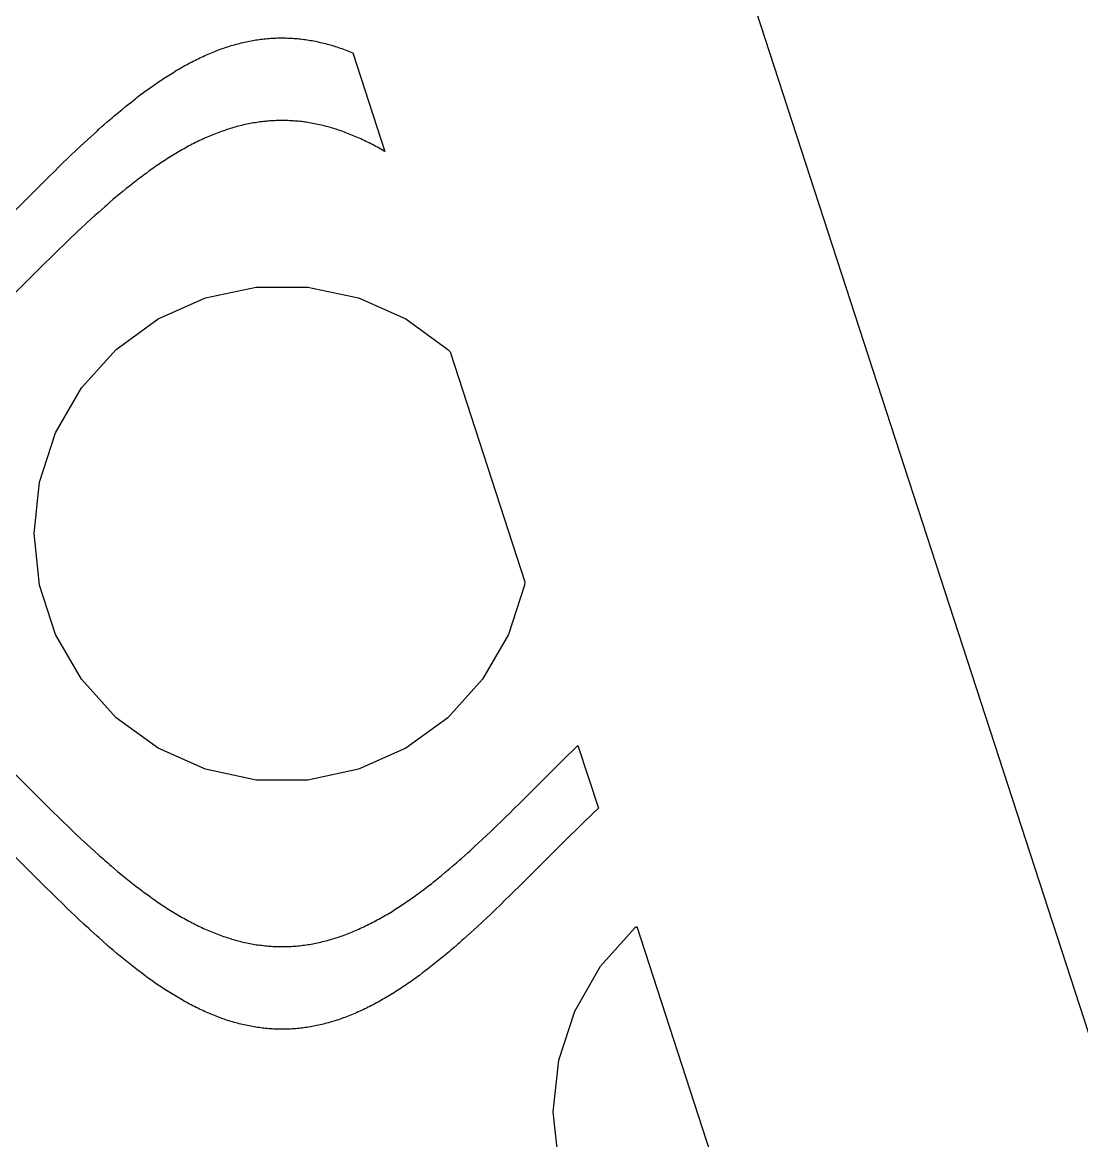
# Model space of a CAD drawing. Header units: metres. Extents: x -75 to 75, y 0 to 231.
# Drawn here: x 7.85 to 39.9, y 104.13 to 137.97 of the extents above; entities that cross this region are included whole.
import ezdxf

# ---------------------------------------------------------------- set-up
doc = ezdxf.new("R2010")
doc.units = ezdxf.units.M

msp = doc.modelspace()

# ---------------------------------------------------------------- linework, layer by layer
for p, q in [((75, 0), (0, 230.826)), ((14.6717, 137.393), (14.7217, 137.403)), ((14.7217, 137.403), (14.7717, 137.413)), ((14.7717, 137.413), (14.8217, 137.422)), ((14.8217, 137.422), (14.8717, 137.43)), ((14.8717, 137.43), (14.9216, 137.438)), ((14.9216, 137.438), (14.9717, 137.446)), ((14.9717, 137.446), (15.0217, 137.453)), ((15.0217, 137.453), (15.0716, 137.46)), ((15.0716, 137.46), (15.1217, 137.466)), ((15.1217, 137.466), (15.1717, 137.471)), ((15.1717, 137.471), (15.2217, 137.476)), ((15.2217, 137.476), (15.2717, 137.481)), ((15.2717, 137.481), (15.3217, 137.485)), ((15.3217, 137.485), (15.3717, 137.489)), ((15.3717, 137.489), (15.4217, 137.492)), ((15.4217, 137.492), (15.4716, 137.494)), ((15.4716, 137.494), (15.5217, 137.496)), ((15.5217, 137.496), (15.5717, 137.498)), ((15.5717, 137.498), (15.6216, 137.499)), ((15.6216, 137.499), (15.6717, 137.5)), ((15.6717, 137.5), (15.7216, 137.5)), ((15.7216, 137.5), (15.7716, 137.5)), ((15.7716, 137.5), (15.8216, 137.499)), ((15.8216, 137.499), (15.8716, 137.497)), ((15.8716, 137.497), (15.9216, 137.495)), ((15.9216, 137.495), (15.9716, 137.493)), ((15.9716, 137.493), (16.0216, 137.49)), ((16.0216, 137.49), (16.0716, 137.487)), ((16.0716, 137.487), (16.1216, 137.483)), ((16.1216, 137.483), (16.1716, 137.478)), ((16.1716, 137.478), (16.2216, 137.474)), ((16.2216, 137.474), (16.2716, 137.468)), ((16.2716, 137.468), (16.3216, 137.462)), ((16.3216, 137.462), (16.3716, 137.456)), ((16.3716, 137.456), (16.4216, 137.449)), ((16.4216, 137.449), (16.4716, 137.442)), ((16.4716, 137.442), (16.5216, 137.434)), ((16.5216, 137.434), (16.5716, 137.426)), ((16.5716, 137.426), (16.6216, 137.417)), ((16.6216, 137.417), (16.6716, 137.407)), ((16.6716, 137.407), (16.7216, 137.398)), ((13.5717, 137.05), (13.6217, 137.071)), ((13.6217, 137.071), (13.6716, 137.091)), ((13.6716, 137.091), (13.7217, 137.111)), ((13.7217, 137.111), (13.7717, 137.13)), ((13.7717, 137.13), (13.8216, 137.148)), ((13.8216, 137.148), (13.8717, 137.167)), ((13.8717, 137.167), (13.9217, 137.184)), ((13.9217, 137.184), (13.9717, 137.202)), ((13.9717, 137.202), (14.0217, 137.218)), ((14.0217, 137.218), (14.0717, 137.235)), ((14.0717, 137.235), (14.1217, 137.25)), ((14.1217, 137.25), (14.1717, 137.266)), ((14.1717, 137.266), (14.2216, 137.281)), ((14.2216, 137.281), (14.2717, 137.295)), ((14.2717, 137.295), (14.3217, 137.309)), ((14.3217, 137.309), (14.3716, 137.322)), ((14.3716, 137.322), (14.4217, 137.335)), ((14.4217, 137.335), (14.4717, 137.348)), ((14.4717, 137.348), (14.5217, 137.36)), ((14.5217, 137.36), (14.5717, 137.371)), ((14.5717, 137.371), (14.6217, 137.382)), ((14.6217, 137.382), (14.6717, 137.393)), ((16.7216, 137.398), (16.7716, 137.387)), ((16.7716, 137.387), (16.8216, 137.376)), ((16.8216, 137.376), (16.8716, 137.365)), ((16.8716, 137.365), (16.9216, 137.353)), ((16.9216, 137.353), (16.9716, 137.341)), ((16.9716, 137.341), (17.0216, 137.328)), ((17.0216, 137.328), (17.0716, 137.315)), ((17.0716, 137.315), (17.1216, 137.301)), ((17.1216, 137.301), (17.1716, 137.287)), ((17.1716, 137.287), (17.2216, 137.273)), ((17.2216, 137.273), (17.2716, 137.257)), ((17.2716, 137.257), (17.3216, 137.242)), ((17.3216, 137.242), (17.3716, 137.226)), ((17.3716, 137.226), (17.4216, 137.209)), ((17.4216, 137.209), (17.4716, 137.192)), ((17.4716, 137.192), (17.5216, 137.175)), ((17.5216, 137.175), (17.5716, 137.157)), ((17.5716, 137.157), (17.6216, 137.138)), ((17.6216, 137.138), (17.6716, 137.119)), ((17.6716, 137.119), (17.7216, 137.1)), ((17.7216, 137.1), (17.7716, 137.08)), ((17.7716, 137.08), (17.8216, 137.06)), ((12.8717, 136.717), (12.9217, 136.743)), ((12.9217, 136.743), (12.9716, 136.77)), ((12.9716, 136.77), (13.0217, 136.796)), ((13.0217, 136.796), (13.0717, 136.821)), ((13.0717, 136.821), (13.1216, 136.846)), ((13.1216, 136.846), (13.1717, 136.87)), ((13.1717, 136.87), (13.2217, 136.894)), ((13.2217, 136.894), (13.2717, 136.918)), ((13.2717, 136.918), (13.3217, 136.941)), ((13.3217, 136.941), (13.3717, 136.964)), ((13.3717, 136.964), (13.4217, 136.986)), ((13.4217, 136.986), (13.4717, 137.008)), ((13.4717, 137.008), (13.5217, 137.03)), ((13.5217, 137.03), (13.5717, 137.05)), ((17.8216, 137.06), (17.8533, 137.047)), ((17.8533, 137.047), (18.8237, 134.06)), ((12.2717, 136.365), (12.3217, 136.396)), ((12.3217, 136.396), (12.3717, 136.428)), ((12.3717, 136.428), (12.4216, 136.458)), ((12.4216, 136.458), (12.4717, 136.489)), ((12.4717, 136.489), (12.5217, 136.519)), ((12.5217, 136.519), (12.5716, 136.548)), ((12.5716, 136.548), (12.6217, 136.577)), ((12.6217, 136.577), (12.6717, 136.606)), ((12.6717, 136.606), (12.7217, 136.634)), ((12.7217, 136.634), (12.7717, 136.662)), ((12.7717, 136.662), (12.8217, 136.69)), ((12.8217, 136.69), (12.8717, 136.717)), ((11.7216, 135.993), (11.8217, 136.064)), ((11.8217, 136.064), (11.8716, 136.099)), ((11.8716, 136.099), (11.9217, 136.134)), ((11.9217, 136.134), (11.9717, 136.168)), ((11.9717, 136.168), (12.0217, 136.202)), ((12.0217, 136.202), (12.0717, 136.235)), ((12.0717, 136.235), (12.1217, 136.268)), ((12.1217, 136.268), (12.2217, 136.333)), ((12.2217, 136.333), (12.2717, 136.365)), ((11.3216, 135.696), (11.4217, 135.773)), ((11.4217, 135.773), (11.5217, 135.847)), ((11.5217, 135.847), (11.5717, 135.884)), ((11.5717, 135.884), (11.6217, 135.921)), ((11.6217, 135.921), (11.7216, 135.993)), ((10.8717, 135.338), (10.9717, 135.42)), ((10.9717, 135.42), (11.0217, 135.46)), ((11.0217, 135.46), (11.1217, 135.54)), ((11.1217, 135.54), (11.1716, 135.58)), ((11.1716, 135.58), (11.2717, 135.658)), ((11.2717, 135.658), (11.3216, 135.696)), ((10.4716, 135), (10.5717, 135.086)), ((10.5717, 135.086), (10.6216, 135.128)), ((10.6216, 135.128), (10.7217, 135.213)), ((10.7217, 135.213), (10.8217, 135.296)), ((10.8217, 135.296), (10.8717, 135.338)), ((10.1217, 134.691), (10.1717, 134.736)), ((10.1717, 134.736), (10.2717, 134.825)), ((10.2717, 134.825), (10.3217, 134.869)), ((10.3217, 134.869), (10.4217, 134.956)), ((10.4217, 134.956), (10.4716, 135)), ((13.9442, 134.692), (13.8943, 134.675)), ((13.9943, 134.709), (13.9442, 134.692)), ((14.0443, 134.726), (13.9943, 134.709)), ((14.0942, 134.742), (14.0443, 134.726)), ((14.1443, 134.757), (14.0942, 134.742)), ((14.1943, 134.773), (14.1443, 134.757)), ((14.2442, 134.787), (14.1943, 134.773)), ((14.2943, 134.801), (14.2442, 134.787)), ((14.3443, 134.815), (14.2943, 134.801)), ((14.3942, 134.828), (14.3443, 134.815)), ((14.4443, 134.841), (14.3942, 134.828)), ((14.4942, 134.853), (14.4443, 134.841)), ((14.5443, 134.865), (14.4942, 134.853)), ((14.5943, 134.876), (14.5443, 134.865)), ((14.6442, 134.887), (14.5943, 134.876)), ((14.6943, 134.898), (14.6442, 134.887)), ((14.7443, 134.907), (14.6943, 134.898)), ((14.7942, 134.917), (14.7443, 134.907)), ((14.8443, 134.926), (14.7942, 134.917)), ((14.8943, 134.934), (14.8443, 134.926)), ((14.9442, 134.942), (14.8943, 134.934)), ((14.9943, 134.949), (14.9442, 134.942)), ((15.0443, 134.956), (14.9943, 134.949)), ((15.0943, 134.962), (15.0443, 134.956)), ((15.1443, 134.968), (15.0943, 134.962)), ((15.1942, 134.974), (15.1443, 134.968)), ((15.2443, 134.978), (15.1942, 134.974)), ((15.2943, 134.983), (15.2443, 134.978)), ((15.3442, 134.987), (15.2943, 134.983)), ((15.3943, 134.99), (15.3442, 134.987)), ((15.4443, 134.993), (15.3943, 134.99)), ((15.4942, 134.995), (15.4443, 134.993)), ((15.5443, 134.997), (15.4942, 134.995)), ((15.5943, 134.999), (15.5443, 134.997)), ((15.6442, 135), (15.5943, 134.999)), ((15.6943, 135), (15.6442, 135)), ((15.7442, 135), (15.6943, 135)), ((15.7942, 134.999), (15.7442, 135)), ((15.8442, 134.998), (15.7942, 134.999)), ((15.8942, 134.996), (15.8442, 134.998)), ((15.9442, 134.994), (15.8942, 134.996)), ((15.9942, 134.992), (15.9442, 134.994)), ((16.0442, 134.989), (15.9942, 134.992)), ((16.0942, 134.985), (16.0442, 134.989)), ((16.1442, 134.981), (16.0942, 134.985)), ((16.1942, 134.976), (16.1442, 134.981)), ((16.2442, 134.971), (16.1942, 134.976)), ((16.2942, 134.966), (16.2442, 134.971)), ((16.3442, 134.96), (16.2942, 134.966)), ((16.3942, 134.953), (16.3442, 134.96)), ((16.4442, 134.946), (16.3942, 134.953)), ((16.4942, 134.938), (16.4442, 134.946)), ((16.5442, 134.93), (16.4942, 134.938)), ((16.5942, 134.922), (16.5442, 134.93)), ((16.6442, 134.913), (16.5942, 134.922)), ((16.6942, 134.903), (16.6442, 134.913)), ((16.7442, 134.893), (16.6942, 134.903)), ((16.7942, 134.882), (16.7442, 134.893)), ((16.8442, 134.871), (16.7942, 134.882)), ((16.8941, 134.86), (16.8442, 134.871)), ((16.9442, 134.848), (16.8941, 134.86)), ((16.9942, 134.835), (16.9442, 134.848)), ((17.0442, 134.822), (16.9942, 134.835)), ((17.0942, 134.809), (17.0442, 134.822)), ((17.1442, 134.795), (17.0942, 134.809)), ((17.1942, 134.781), (17.1442, 134.795)), ((17.2442, 134.766), (17.1942, 134.781)), ((17.2942, 134.75), (17.2442, 134.766)), ((17.3442, 134.735), (17.2942, 134.75)), ((17.3942, 134.718), (17.3442, 134.735)), ((17.4442, 134.702), (17.3942, 134.718)), ((17.4942, 134.684), (17.4442, 134.702)), ((9.72168, 134.324), (9.8217, 134.417)), ((9.8217, 134.417), (9.92165, 134.509)), ((9.92165, 134.509), (10.0217, 134.6)), ((10.0217, 134.6), (10.1217, 134.691)), ((13.1442, 134.357), (13.0943, 134.332)), ((13.1943, 134.381), (13.1442, 134.357)), ((13.2442, 134.405), (13.1943, 134.381)), ((13.2943, 134.429), (13.2442, 134.405)), ((13.3443, 134.452), (13.2943, 134.429)), ((13.3942, 134.474), (13.3443, 134.452)), ((13.4443, 134.496), (13.3942, 134.474)), ((13.4943, 134.518), (13.4443, 134.496)), ((13.5442, 134.539), (13.4943, 134.518)), ((13.5943, 134.56), (13.5442, 134.539)), ((13.6443, 134.58), (13.5943, 134.56)), ((13.6942, 134.6), (13.6443, 134.58)), ((13.7443, 134.619), (13.6942, 134.6)), ((13.7943, 134.638), (13.7443, 134.619)), ((13.8443, 134.657), (13.7943, 134.638)), ((13.8943, 134.675), (13.8443, 134.657)), ((17.5442, 134.667), (17.4942, 134.684)), ((17.5942, 134.648), (17.5442, 134.667)), ((17.6442, 134.63), (17.5942, 134.648)), ((17.6942, 134.611), (17.6442, 134.63)), ((17.7442, 134.591), (17.6942, 134.611)), ((17.7942, 134.571), (17.7442, 134.591)), ((17.8442, 134.55), (17.7942, 134.571)), ((17.8942, 134.53), (17.8442, 134.55)), ((17.9442, 134.508), (17.8942, 134.53)), ((17.9942, 134.486), (17.9442, 134.508)), ((18.0442, 134.464), (17.9942, 134.486)), ((18.0942, 134.441), (18.0442, 134.464)), ((18.1441, 134.418), (18.0942, 134.441)), ((18.1942, 134.394), (18.1441, 134.418)), ((18.2442, 134.37), (18.1942, 134.394)), ((18.2942, 134.346), (18.2442, 134.37)), ((9.32167, 133.947), (9.47166, 134.09)), ((9.47166, 134.09), (9.62166, 134.231)), ((9.62166, 134.231), (9.72168, 134.324)), ((12.5443, 134.032), (12.4943, 134.002)), ((12.5943, 134.061), (12.5443, 134.032)), ((12.6443, 134.09), (12.5943, 134.061)), ((12.6942, 134.119), (12.6443, 134.09)), ((12.7443, 134.147), (12.6942, 134.119)), ((12.7943, 134.175), (12.7443, 134.147)), ((12.8442, 134.202), (12.7943, 134.175)), ((12.8943, 134.229), (12.8442, 134.202)), ((12.9443, 134.255), (12.8943, 134.229)), ((12.9942, 134.281), (12.9443, 134.255)), ((13.0443, 134.307), (12.9942, 134.281)), ((13.0943, 134.332), (13.0443, 134.307)), ((18.3442, 134.321), (18.2942, 134.346)), ((18.3942, 134.296), (18.3442, 134.321)), ((18.4442, 134.27), (18.3942, 134.296)), ((18.4942, 134.243), (18.4442, 134.27)), ((18.5442, 134.217), (18.4942, 134.243)), ((18.5942, 134.19), (18.5442, 134.217)), ((18.6442, 134.162), (18.5942, 134.19)), ((18.6942, 134.134), (18.6442, 134.162)), ((18.7442, 134.106), (18.6942, 134.134)), ((18.7942, 134.077), (18.7442, 134.106)), ((18.8237, 134.06), (18.7942, 134.077)), ((8.97171, 133.608), (9.07166, 133.706)), ((9.07166, 133.706), (9.22165, 133.851)), ((9.22165, 133.851), (9.32167, 133.947)), ((11.9942, 133.683), (11.9443, 133.649)), ((12.0443, 133.717), (11.9942, 133.683)), ((12.0943, 133.75), (12.0443, 133.717)), ((12.1442, 133.783), (12.0943, 133.75)), ((12.1943, 133.815), (12.1442, 133.783)), ((12.2443, 133.847), (12.1943, 133.815)), ((12.2942, 133.879), (12.2443, 133.847)), ((12.3443, 133.911), (12.2942, 133.879)), ((12.3943, 133.941), (12.3443, 133.911)), ((12.4442, 133.972), (12.3943, 133.941)), ((12.4943, 134.002), (12.4442, 133.972)), ((8.67165, 133.314), (8.82164, 133.462)), ((8.82164, 133.462), (8.97171, 133.608)), ((11.5443, 133.364), (11.4442, 133.29)), ((11.5942, 133.401), (11.5443, 133.364)), ((11.6943, 133.474), (11.5942, 133.401)), ((11.7442, 133.509), (11.6943, 133.474)), ((11.8443, 133.58), (11.7442, 133.509)), ((11.8942, 133.615), (11.8443, 133.58)), ((11.9443, 133.649), (11.8942, 133.615)), ((8.22166, 132.867), (8.52165, 133.166)), ((8.52165, 133.166), (8.67165, 133.314)), ((11.1443, 133.058), (11.0442, 132.978)), ((11.1942, 133.097), (11.1443, 133.058)), ((11.2443, 133.136), (11.1942, 133.097)), ((11.2943, 133.175), (11.2443, 133.136)), ((11.3943, 133.252), (11.2943, 133.175)), ((11.4442, 133.29), (11.3943, 133.252)), ((7.47169, 132.118), (8.22166, 132.867)), ((10.7442, 132.732), (10.6442, 132.648)), ((10.8443, 132.815), (10.7442, 132.732)), ((10.8942, 132.856), (10.8443, 132.815)), ((10.9943, 132.938), (10.8942, 132.856)), ((11.0442, 132.978), (10.9943, 132.938)), ((10.3442, 132.389), (10.2443, 132.3)), ((10.3943, 132.432), (10.3442, 132.389)), ((10.4942, 132.519), (10.3943, 132.432)), ((10.5943, 132.605), (10.4942, 132.519)), ((10.6442, 132.648), (10.5943, 132.605)), ((9.94423, 132.03), (9.79424, 131.892)), ((10.0443, 132.121), (9.94423, 132.03)), ((10.1443, 132.211), (10.0443, 132.121)), ((10.2443, 132.3), (10.1443, 132.211)), ((9.5443, 131.658), (9.44427, 131.564)), ((9.64424, 131.752), (9.5443, 131.658)), ((9.79424, 131.892), (9.64424, 131.752)), ((9.24423, 131.372), (9.09424, 131.228)), ((9.34425, 131.468), (9.24423, 131.372)), ((9.44427, 131.564), (9.34425, 131.468)), ((8.94424, 131.082), (8.74428, 130.886)), ((9.09424, 131.228), (8.94424, 131.082)), ((8.49426, 130.639), (8.24425, 130.39)), ((8.74428, 130.886), (8.49426, 130.639)), ((8.24425, 130.39), (7.39426, 129.541)), ((13.3903, 129.633), (14.9239, 129.959)), ((14.9239, 129.959), (16.4919, 129.959)), ((16.4919, 129.959), (18.0256, 129.633)), ((11.9579, 128.995), (13.3903, 129.633)), ((18.0256, 129.633), (19.4579, 128.995)), ((10.6895, 128.074), (11.9579, 128.995)), ((19.4579, 128.995), (20.7264, 128.074)), ((9.64027, 126.908), (10.6895, 128.074)), ((20.7264, 128.074), (20.7927, 128)), ((20.7927, 128), (23.0544, 121.039)), ((8.85635, 125.551), (9.64027, 126.908)), ((8.37181, 124.059), (8.85635, 125.551)), ((8.20793, 122.5), (8.37181, 124.059)), ((8.37181, 120.941), (8.20793, 122.5)), ((8.85635, 119.45), (8.37181, 120.941)), ((23.0441, 120.941), (22.5595, 119.45)), ((23.0544, 121.039), (23.0441, 120.941)), ((9.64027, 118.092), (8.85635, 119.45)), ((22.5595, 119.45), (21.7756, 118.092)), ((10.6895, 116.926), (9.64027, 118.092)), ((21.7756, 118.092), (20.7264, 116.926)), ((11.9579, 116.005), (10.6895, 116.926)), ((20.7264, 116.926), (19.4579, 116.005)), ((24.5863, 116.017), (24.6621, 116.091)), ((24.6621, 116.091), (25.2813, 114.186)), ((13.3903, 115.367), (11.9579, 116.005)), ((19.4579, 116.005), (18.0256, 115.367)), ((24.0862, 115.523), (24.3362, 115.771)), ((24.3362, 115.771), (24.4862, 115.919)), ((24.4862, 115.919), (24.5863, 116.017)), ((23.9362, 115.374), (24.0862, 115.523)), ((7.48627, 115.367), (8.23624, 114.618)), ((14.9239, 115.041), (13.3903, 115.367)), ((18.0256, 115.367), (16.4919, 115.041)), ((23.1363, 114.575), (23.9362, 115.374)), ((16.4919, 115.041), (14.9239, 115.041)), ((8.23624, 114.618), (8.38623, 114.469)), ((8.38623, 114.469), (8.53622, 114.32)), ((22.8863, 114.326), (23.1363, 114.575)), ((8.53622, 114.32), (8.63625, 114.221)), ((8.63625, 114.221), (8.78624, 114.073)), ((8.78624, 114.073), (8.93623, 113.926)), ((22.5863, 114.03), (22.7363, 114.178)), ((22.7363, 114.178), (22.8863, 114.326)), ((25.1637, 114.074), (25.0137, 113.931)), ((25.2637, 114.169), (25.1637, 114.074)), ((25.2813, 114.186), (25.2637, 114.169)), ((8.93623, 113.926), (9.08623, 113.78)), ((9.08623, 113.78), (9.23622, 113.635)), ((22.1863, 113.642), (22.3363, 113.787)), ((22.3363, 113.787), (22.4863, 113.933)), ((22.4863, 113.933), (22.5863, 114.03)), ((24.9136, 113.835), (24.7636, 113.69)), ((25.0137, 113.931), (24.9136, 113.835)), ((9.23622, 113.635), (9.33624, 113.539)), ((9.33624, 113.539), (9.48624, 113.396)), ((9.48624, 113.396), (9.63623, 113.255)), ((21.8863, 113.355), (22.0363, 113.498)), ((22.0363, 113.498), (22.1863, 113.642)), ((24.6136, 113.544), (24.4137, 113.348)), ((24.7636, 113.69), (24.6136, 113.544)), ((9.63623, 113.255), (9.73625, 113.162)), ((9.73625, 113.162), (9.83627, 113.069)), ((9.83627, 113.069), (9.93622, 112.977)), ((21.5363, 113.029), (21.6363, 113.122)), ((21.6363, 113.122), (21.7863, 113.261)), ((21.7863, 113.261), (21.8863, 113.355)), ((24.2136, 113.15), (24.0137, 112.951)), ((24.4137, 113.348), (24.2136, 113.15)), ((8.31367, 112.041), (7.46368, 112.89)), ((9.93622, 112.977), (10.0362, 112.886)), ((10.0362, 112.886), (10.1862, 112.751)), ((10.1862, 112.751), (10.2863, 112.662)), ((21.1362, 112.668), (21.2363, 112.757)), ((21.2363, 112.757), (21.3363, 112.847)), ((21.3363, 112.847), (21.3863, 112.892)), ((21.3863, 112.892), (21.4863, 112.983)), ((21.4863, 112.983), (21.5363, 113.029)), ((24.0137, 112.951), (23.4137, 112.352)), ((10.2863, 112.662), (10.3362, 112.618)), ((10.3362, 112.618), (10.4362, 112.531)), ((10.4362, 112.531), (10.4862, 112.488)), ((10.4862, 112.488), (10.5363, 112.444)), ((10.5363, 112.444), (10.6363, 112.359)), ((10.6363, 112.359), (10.7362, 112.275)), ((20.6863, 112.28), (20.7863, 112.365)), ((20.7863, 112.365), (20.8862, 112.45)), ((20.8862, 112.45), (20.9863, 112.537)), ((20.9863, 112.537), (21.0863, 112.624)), ((21.0863, 112.624), (21.1362, 112.668)), ((8.51364, 111.842), (8.31367, 112.041)), ((10.7362, 112.275), (10.7863, 112.233)), ((10.7863, 112.233), (10.8862, 112.15)), ((10.8862, 112.15), (10.9863, 112.069)), ((10.9863, 112.069), (11.0362, 112.028)), ((11.0362, 112.028), (11.1362, 111.948)), ((20.2863, 111.954), (20.3863, 112.034)), ((20.3863, 112.034), (20.4362, 112.074)), ((20.4362, 112.074), (20.5363, 112.156)), ((20.5363, 112.156), (20.6363, 112.238)), ((20.6363, 112.238), (20.6863, 112.28)), ((23.4137, 112.352), (23.0137, 111.953)), ((8.76366, 111.595), (8.51364, 111.842)), ((11.1362, 111.948), (11.1862, 111.909)), ((11.1862, 111.909), (11.2363, 111.87)), ((11.2363, 111.87), (11.2862, 111.831)), ((11.2862, 111.831), (11.3863, 111.754)), ((11.3863, 111.754), (11.4362, 111.716)), ((11.4362, 111.716), (11.5363, 111.642)), ((19.8862, 111.647), (19.9362, 111.684)), ((19.9362, 111.684), (19.9863, 111.721)), ((19.9863, 111.721), (20.0362, 111.759)), ((20.0362, 111.759), (20.0863, 111.798)), ((20.0863, 111.798), (20.1363, 111.836)), ((20.1363, 111.836), (20.2363, 111.914)), ((20.2363, 111.914), (20.2863, 111.954)), ((22.7637, 111.705), (22.6137, 111.557)), ((22.8637, 111.804), (22.7637, 111.705)), ((23.0137, 111.953), (22.8637, 111.804)), ((8.91365, 111.448), (8.76366, 111.595)), ((9.06364, 111.302), (8.91365, 111.448)), ((11.5363, 111.642), (11.5862, 111.605)), ((11.5862, 111.605), (11.6862, 111.532)), ((11.6862, 111.532), (11.7362, 111.496)), ((11.7362, 111.496), (11.7863, 111.461)), ((11.7863, 111.461), (11.8362, 111.426)), ((11.8362, 111.426), (11.8863, 111.391)), ((11.8863, 111.391), (11.9363, 111.356)), ((11.9363, 111.356), (11.9862, 111.322)), ((19.4363, 111.327), (19.4862, 111.361)), ((19.4862, 111.361), (19.5363, 111.395)), ((19.5363, 111.395), (19.5863, 111.43)), ((19.5863, 111.43), (19.6362, 111.465)), ((19.6362, 111.465), (19.6863, 111.501)), ((19.6863, 111.501), (19.7363, 111.537)), ((19.7363, 111.537), (19.7862, 111.573)), ((19.7862, 111.573), (19.8363, 111.61)), ((19.8363, 111.61), (19.8862, 111.647)), ((22.4637, 111.411), (22.3137, 111.265)), ((22.6137, 111.557), (22.4637, 111.411)), ((9.21364, 111.157), (9.06364, 111.302)), ((9.31366, 111.061), (9.21364, 111.157)), ((9.46365, 110.918), (9.31366, 111.061)), ((11.9862, 111.322), (12.0863, 111.255)), ((12.0863, 111.255), (12.1362, 111.222)), ((12.1362, 111.222), (12.1863, 111.19)), ((12.1863, 111.19), (12.2363, 111.158)), ((12.2363, 111.158), (12.2862, 111.126)), ((12.2862, 111.126), (12.3363, 111.094)), ((12.3363, 111.094), (12.3862, 111.063)), ((12.3862, 111.063), (12.4362, 111.033)), ((12.4362, 111.033), (12.4863, 111.002)), ((12.4863, 111.002), (12.5362, 110.973)), ((18.8863, 110.977), (18.9362, 111.006)), ((18.9362, 111.006), (18.9863, 111.037)), ((18.9863, 111.037), (19.0363, 111.067)), ((19.0363, 111.067), (19.0862, 111.098)), ((19.0862, 111.098), (19.1363, 111.13)), ((19.1363, 111.13), (19.1862, 111.162)), ((19.1862, 111.162), (19.2863, 111.227)), ((19.2863, 111.227), (19.3863, 111.293)), ((19.3863, 111.293), (19.4363, 111.327)), ((22.1637, 111.12), (22.0137, 110.976)), ((22.3137, 111.265), (22.1637, 111.12)), ((9.56367, 110.823), (9.46365, 110.918)), ((9.71367, 110.683), (9.56367, 110.823)), ((9.86366, 110.544), (9.71367, 110.683)), ((12.5362, 110.973), (12.5863, 110.943)), ((12.5863, 110.943), (12.6363, 110.914)), ((12.6363, 110.914), (12.6862, 110.886)), ((12.6862, 110.886), (12.7363, 110.857)), ((12.7363, 110.857), (12.7863, 110.83)), ((12.7863, 110.83), (12.8362, 110.802)), ((12.8362, 110.802), (12.8863, 110.775)), ((12.8863, 110.775), (12.9362, 110.749)), ((12.9362, 110.749), (12.9862, 110.723)), ((12.9862, 110.723), (13.0363, 110.697)), ((13.0363, 110.697), (13.0862, 110.672)), ((13.0862, 110.672), (13.1363, 110.647)), ((18.2863, 110.65), (18.3363, 110.675)), ((18.3363, 110.675), (18.3862, 110.7)), ((18.3862, 110.7), (18.4363, 110.726)), ((18.4363, 110.726), (18.4863, 110.752)), ((18.4863, 110.752), (18.5362, 110.779)), ((18.5362, 110.779), (18.5863, 110.806)), ((18.5863, 110.806), (18.6362, 110.833)), ((18.6362, 110.833), (18.6862, 110.861)), ((18.6862, 110.861), (18.7363, 110.889)), ((18.7363, 110.889), (18.7862, 110.918)), ((18.7862, 110.918), (18.8363, 110.947)), ((18.8363, 110.947), (18.8863, 110.977)), ((21.7637, 110.74), (21.6137, 110.601)), ((21.9137, 110.881), (21.7637, 110.74)), ((22.0137, 110.976), (21.9137, 110.881)), ((9.91364, 110.498), (9.86366, 110.544)), ((10.0137, 110.407), (9.91364, 110.498)), ((10.1137, 110.316), (10.0137, 110.407)), ((13.1363, 110.647), (13.1863, 110.622)), ((13.1863, 110.622), (13.2362, 110.599)), ((13.2362, 110.599), (13.2863, 110.575)), ((13.2863, 110.575), (13.3363, 110.552)), ((13.3363, 110.552), (13.3862, 110.529)), ((13.3862, 110.529), (13.4363, 110.507)), ((13.4363, 110.507), (13.4863, 110.485)), ((13.4863, 110.485), (13.5362, 110.464)), ((13.5362, 110.464), (13.5863, 110.443)), ((13.5863, 110.443), (13.6362, 110.423)), ((13.6362, 110.423), (13.6862, 110.403)), ((13.6862, 110.403), (13.7363, 110.384)), ((13.7363, 110.384), (13.7862, 110.365)), ((13.7862, 110.365), (13.8363, 110.346)), ((13.8363, 110.346), (13.8863, 110.328)), ((13.8863, 110.328), (13.9362, 110.311)), ((17.4863, 110.313), (17.5362, 110.331)), ((17.5362, 110.331), (17.5863, 110.349)), ((17.5863, 110.349), (17.6363, 110.367)), ((17.6363, 110.367), (17.6862, 110.386)), ((17.6862, 110.386), (17.7363, 110.406)), ((17.7363, 110.406), (17.7863, 110.426)), ((17.7863, 110.426), (17.8362, 110.446)), ((17.8362, 110.446), (17.8863, 110.467)), ((17.8863, 110.467), (17.9362, 110.488)), ((17.9362, 110.488), (17.9862, 110.51)), ((17.9862, 110.51), (18.0363, 110.532)), ((18.0363, 110.532), (18.0862, 110.555)), ((18.0862, 110.555), (18.1363, 110.578)), ((18.1363, 110.578), (18.1863, 110.602)), ((18.1863, 110.602), (18.2362, 110.626)), ((18.2362, 110.626), (18.2863, 110.65)), ((21.3137, 110.327), (21.2137, 110.237)), ((21.4137, 110.417), (21.3137, 110.327)), ((21.5137, 110.508), (21.4137, 110.417)), ((21.6137, 110.601), (21.5137, 110.508)), ((25.3483, 109.408), (26.3974, 110.574)), ((26.3974, 110.574), (26.4439, 110.607)), ((26.4439, 110.607), (30.6894, 97.5411)), ((10.1637, 110.272), (10.1137, 110.316)), ((10.2637, 110.182), (10.1637, 110.272)), ((10.3136, 110.138), (10.2637, 110.182)), ((10.4137, 110.051), (10.3136, 110.138)), ((10.4636, 110.007), (10.4137, 110.051)), ((10.5637, 109.921), (10.4636, 110.007)), ((13.9362, 110.311), (13.9863, 110.293)), ((13.9863, 110.293), (14.0363, 110.277)), ((14.0363, 110.277), (14.0862, 110.261)), ((14.0862, 110.261), (14.1363, 110.245)), ((14.1363, 110.245), (14.1862, 110.23)), ((14.1862, 110.23), (14.2362, 110.215)), ((14.2362, 110.215), (14.2863, 110.201)), ((14.2863, 110.201), (14.3362, 110.187)), ((14.3362, 110.187), (14.3863, 110.174)), ((14.3863, 110.174), (14.4363, 110.161)), ((14.4363, 110.161), (14.4862, 110.148)), ((14.4862, 110.148), (14.5363, 110.137)), ((14.5363, 110.137), (14.5863, 110.125)), ((14.5863, 110.125), (14.6362, 110.114)), ((14.6362, 110.114), (14.6863, 110.104)), ((14.6863, 110.104), (14.7363, 110.094)), ((14.7363, 110.094), (14.7862, 110.085)), ((14.7862, 110.085), (14.8363, 110.076)), ((14.8363, 110.076), (14.8862, 110.067)), ((14.8862, 110.067), (14.9362, 110.059)), ((14.9362, 110.059), (14.9863, 110.052)), ((14.9863, 110.052), (15.0362, 110.045)), ((15.0362, 110.045), (15.0863, 110.039)), ((15.0863, 110.039), (15.1363, 110.033)), ((15.1363, 110.033), (15.1862, 110.027)), ((15.1862, 110.027), (15.2363, 110.022)), ((15.2363, 110.022), (15.2863, 110.018)), ((15.2863, 110.018), (15.3362, 110.014)), ((15.3362, 110.014), (15.3863, 110.01)), ((15.3863, 110.01), (15.4362, 110.007)), ((15.4362, 110.007), (15.4862, 110.005)), ((15.4862, 110.005), (15.5363, 110.003)), ((15.5363, 110.003), (15.5862, 110.001)), ((15.5862, 110.001), (15.6363, 110)), ((15.6363, 110), (15.6863, 110)), ((15.6863, 110), (15.7362, 110)), ((15.7362, 110), (15.7863, 110.001)), ((15.7863, 110.001), (15.8363, 110.002)), ((15.8363, 110.002), (15.8862, 110.003)), ((15.8862, 110.003), (15.9363, 110.005)), ((15.9363, 110.005), (15.9863, 110.008)), ((15.9863, 110.008), (16.0362, 110.011)), ((16.0362, 110.011), (16.0863, 110.014)), ((16.0863, 110.014), (16.1362, 110.018)), ((16.1362, 110.018), (16.1862, 110.023)), ((16.1862, 110.023), (16.2363, 110.028)), ((16.2363, 110.028), (16.2862, 110.033)), ((16.2862, 110.033), (16.3363, 110.039)), ((16.3363, 110.039), (16.3863, 110.046)), ((16.3863, 110.046), (16.4362, 110.053)), ((16.4362, 110.053), (16.4863, 110.06)), ((16.4863, 110.06), (16.5363, 110.068)), ((16.5363, 110.068), (16.5862, 110.077)), ((16.5862, 110.077), (16.6363, 110.086)), ((16.6363, 110.086), (16.6862, 110.095)), ((16.6862, 110.095), (16.7362, 110.105)), ((16.7362, 110.105), (16.7863, 110.116)), ((16.7863, 110.116), (16.8362, 110.127)), ((16.8362, 110.127), (16.8863, 110.138)), ((16.8863, 110.138), (16.9363, 110.15)), ((16.9363, 110.15), (16.9862, 110.163)), ((16.9862, 110.163), (17.0363, 110.175)), ((17.0363, 110.175), (17.0863, 110.189)), ((17.0863, 110.189), (17.1362, 110.203)), ((17.1362, 110.203), (17.1863, 110.217)), ((17.1863, 110.217), (17.2363, 110.232)), ((17.2363, 110.232), (17.2862, 110.247)), ((17.2862, 110.247), (17.3363, 110.263)), ((17.3363, 110.263), (17.3862, 110.279)), ((17.3862, 110.279), (17.4362, 110.296)), ((17.4362, 110.296), (17.4863, 110.313)), ((21.0136, 110.061), (20.9137, 109.974)), ((21.0637, 110.104), (21.0136, 110.061)), ((21.1636, 110.193), (21.0637, 110.104)), ((21.2137, 110.237), (21.1636, 110.193)), ((10.6136, 109.878), (10.5637, 109.921)), ((10.7137, 109.794), (10.6136, 109.878)), ((10.8137, 109.71), (10.7137, 109.794)), ((10.8636, 109.669), (10.8137, 109.71)), ((10.9637, 109.587), (10.8636, 109.669)), ((20.5637, 109.678), (20.5137, 109.637)), ((20.6637, 109.761), (20.5637, 109.678)), ((20.7637, 109.846), (20.6637, 109.761)), ((20.8137, 109.888), (20.7637, 109.846)), ((20.9137, 109.974), (20.8137, 109.888)), ((11.0136, 109.546), (10.9637, 109.587)), ((11.1137, 109.466), (11.0136, 109.546)), ((11.1636, 109.427), (11.1137, 109.466)), ((11.2637, 109.348), (11.1636, 109.427)), ((11.3137, 109.31), (11.2637, 109.348)), ((11.4137, 109.233), (11.3137, 109.31)), ((20.1137, 109.319), (20.0637, 109.28)), ((20.2137, 109.396), (20.1137, 109.319)), ((20.3136, 109.475), (20.2137, 109.396)), ((20.3637, 109.515), (20.3136, 109.475)), ((20.4137, 109.556), (20.3637, 109.515)), ((20.5137, 109.637), (20.4137, 109.556)), ((24.5643, 108.05), (25.3483, 109.408)), ((11.4637, 109.196), (11.4137, 109.233)), ((11.5636, 109.121), (11.4637, 109.196)), ((11.6137, 109.085), (11.5636, 109.121)), ((11.6637, 109.048), (11.6137, 109.085)), ((11.7136, 109.012), (11.6637, 109.048)), ((11.8137, 108.941), (11.7136, 109.012)), ((19.6637, 108.985), (19.6136, 108.949)), ((19.7137, 109.021), (19.6637, 108.985)), ((19.7636, 109.057), (19.7137, 109.021)), ((19.8137, 109.093), (19.7636, 109.057)), ((19.8637, 109.13), (19.8137, 109.093)), ((19.9637, 109.204), (19.8637, 109.13)), ((20.0137, 109.242), (19.9637, 109.204)), ((20.0637, 109.28), (20.0137, 109.242)), ((11.8636, 108.906), (11.8137, 108.941)), ((11.9637, 108.838), (11.8636, 108.906)), ((12.0637, 108.77), (11.9637, 108.838)), ((12.1136, 108.737), (12.0637, 108.77)), ((12.1637, 108.704), (12.1136, 108.737)), ((12.2137, 108.672), (12.1637, 108.704)), ((12.2636, 108.64), (12.2137, 108.672)), ((12.3137, 108.608), (12.2636, 108.64)), ((19.1637, 108.647), (19.1137, 108.616)), ((19.2136, 108.679), (19.1637, 108.647)), ((19.2637, 108.712), (19.2136, 108.679)), ((19.3137, 108.745), (19.2637, 108.712)), ((19.3636, 108.778), (19.3137, 108.745)), ((19.4137, 108.811), (19.3636, 108.778)), ((19.4637, 108.845), (19.4137, 108.811)), ((19.5137, 108.88), (19.4637, 108.845)), ((19.5637, 108.914), (19.5137, 108.88)), ((19.6136, 108.949), (19.5637, 108.914)), ((12.3637, 108.577), (12.3137, 108.608)), ((12.4136, 108.546), (12.3637, 108.577)), ((12.4637, 108.516), (12.4136, 108.546)), ((12.5137, 108.486), (12.4637, 108.516)), ((12.5637, 108.456), (12.5137, 108.486)), ((12.6137, 108.427), (12.5637, 108.456)), ((12.6637, 108.398), (12.6137, 108.427)), ((12.7137, 108.37), (12.6637, 108.398)), ((12.7637, 108.342), (12.7137, 108.37)), ((12.8136, 108.315), (12.7637, 108.342)), ((12.8637, 108.287), (12.8136, 108.315)), ((18.6137, 108.321), (18.5637, 108.294)), ((18.6636, 108.348), (18.6137, 108.321)), ((18.7137, 108.377), (18.6636, 108.348)), ((18.7637, 108.405), (18.7137, 108.377)), ((18.8137, 108.434), (18.7637, 108.405)), ((18.8637, 108.463), (18.8137, 108.434)), ((18.9137, 108.493), (18.8637, 108.463)), ((18.9637, 108.523), (18.9137, 108.493)), ((19.0137, 108.554), (18.9637, 108.523)), ((19.0636, 108.584), (19.0137, 108.554)), ((19.1137, 108.616), (19.0636, 108.584)), ((12.9137, 108.261), (12.8637, 108.287)), ((12.9636, 108.234), (12.9137, 108.261)), ((13.0137, 108.208), (12.9636, 108.234)), ((13.0637, 108.183), (13.0137, 108.208)), ((13.1136, 108.158), (13.0637, 108.183)), ((13.1637, 108.133), (13.1136, 108.158)), ((13.2137, 108.109), (13.1637, 108.133)), ((13.2637, 108.086), (13.2137, 108.109)), ((13.3137, 108.062), (13.2637, 108.086)), ((13.3636, 108.04), (13.3137, 108.062)), ((13.4137, 108.017), (13.3636, 108.04)), ((13.4637, 107.995), (13.4137, 108.017)), ((13.5136, 107.974), (13.4637, 107.995)), ((13.5637, 107.953), (13.5136, 107.974)), ((17.8637, 107.958), (17.8136, 107.937)), ((17.9137, 107.979), (17.8637, 107.958)), ((17.9636, 108), (17.9137, 107.979)), ((18.0137, 108.022), (17.9636, 108)), ((18.0637, 108.045), (18.0137, 108.022)), ((18.1136, 108.068), (18.0637, 108.045)), ((18.1637, 108.091), (18.1136, 108.068)), ((18.2137, 108.115), (18.1637, 108.091)), ((18.2637, 108.139), (18.2137, 108.115)), ((18.3137, 108.164), (18.2637, 108.139)), ((18.3636, 108.189), (18.3137, 108.164)), ((18.4137, 108.214), (18.3636, 108.189)), ((18.4637, 108.24), (18.4137, 108.214)), ((18.5136, 108.267), (18.4637, 108.24)), ((18.5637, 108.294), (18.5136, 108.267)), ((24.0798, 106.559), (24.5643, 108.05)), ((13.6137, 107.932), (13.5637, 107.953)), ((13.6636, 107.912), (13.6137, 107.932)), ((13.7137, 107.892), (13.6636, 107.912)), ((13.7637, 107.873), (13.7137, 107.892)), ((13.8137, 107.855), (13.7637, 107.873)), ((13.8637, 107.836), (13.8137, 107.855)), ((13.9137, 107.818), (13.8637, 107.836)), ((13.9637, 107.801), (13.9137, 107.818)), ((14.0137, 107.784), (13.9637, 107.801)), ((14.0636, 107.768), (14.0137, 107.784)), ((14.1137, 107.752), (14.0636, 107.768)), ((14.1637, 107.737), (14.1137, 107.752)), ((14.2136, 107.722), (14.1637, 107.737)), ((14.2637, 107.707), (14.2136, 107.722)), ((14.3137, 107.693), (14.2637, 107.707)), ((14.3636, 107.68), (14.3137, 107.693)), ((14.4137, 107.667), (14.3636, 107.68)), ((14.4637, 107.654), (14.4137, 107.667)), ((14.5137, 107.642), (14.4637, 107.654)), ((14.5637, 107.63), (14.5137, 107.642)), ((14.6136, 107.619), (14.5637, 107.63)), ((14.6637, 107.609), (14.6136, 107.619)), ((16.8137, 107.622), (16.7637, 107.611)), ((16.8636, 107.633), (16.8137, 107.622)), ((16.9137, 107.645), (16.8636, 107.633)), ((16.9637, 107.657), (16.9137, 107.645)), ((17.0137, 107.67), (16.9637, 107.657)), ((17.0637, 107.683), (17.0137, 107.67)), ((17.1136, 107.696), (17.0637, 107.683)), ((17.1637, 107.71), (17.1136, 107.696)), ((17.2137, 107.725), (17.1637, 107.71)), ((17.2636, 107.74), (17.2137, 107.725)), ((17.3137, 107.756), (17.2636, 107.74)), ((17.3637, 107.772), (17.3137, 107.756)), ((17.4136, 107.788), (17.3637, 107.772)), ((17.4637, 107.805), (17.4136, 107.788)), ((17.5137, 107.822), (17.4637, 107.805)), ((17.5637, 107.84), (17.5137, 107.822)), ((17.6137, 107.859), (17.5637, 107.84)), ((17.6637, 107.878), (17.6137, 107.859)), ((17.7137, 107.897), (17.6637, 107.878)), ((17.7637, 107.917), (17.7137, 107.897)), ((17.8136, 107.937), (17.7637, 107.917)), ((14.7137, 107.598), (14.6637, 107.609)), ((14.7636, 107.589), (14.7137, 107.598)), ((14.8137, 107.58), (14.7636, 107.589)), ((14.8637, 107.571), (14.8137, 107.58)), ((14.9136, 107.563), (14.8637, 107.571)), ((14.9637, 107.555), (14.9136, 107.563)), ((15.0137, 107.548), (14.9637, 107.555)), ((15.0637, 107.541), (15.0137, 107.548)), ((15.1137, 107.535), (15.0637, 107.541)), ((15.1637, 107.53), (15.1137, 107.535)), ((15.2137, 107.524), (15.1637, 107.53)), ((15.2637, 107.52), (15.2137, 107.524)), ((15.3136, 107.515), (15.2637, 107.52)), ((15.3637, 107.512), (15.3136, 107.515)), ((15.4137, 107.509), (15.3637, 107.512)), ((15.4636, 107.506), (15.4137, 107.509)), ((15.5137, 107.504), (15.4636, 107.506)), ((15.5637, 107.502), (15.5137, 107.504)), ((15.6136, 107.501), (15.5637, 107.502)), ((15.6637, 107.5), (15.6136, 107.501)), ((15.7137, 107.5), (15.6637, 107.5)), ((15.7637, 107.5), (15.7137, 107.5)), ((15.8137, 107.501), (15.7637, 107.5)), ((15.8636, 107.502), (15.8137, 107.501)), ((15.9137, 107.504), (15.8636, 107.502)), ((15.9637, 107.506), (15.9137, 107.504)), ((16.0136, 107.509), (15.9637, 107.506)), ((16.0637, 107.513), (16.0136, 107.509)), ((16.1137, 107.516), (16.0637, 107.513)), ((16.1636, 107.521), (16.1137, 107.516)), ((16.2137, 107.525), (16.1636, 107.521)), ((16.2637, 107.531), (16.2137, 107.525)), ((16.3137, 107.537), (16.2637, 107.531)), ((16.3637, 107.543), (16.3137, 107.537)), ((16.4137, 107.55), (16.3637, 107.543)), ((16.4637, 107.557), (16.4137, 107.55)), ((16.5137, 107.565), (16.4637, 107.557)), ((16.5636, 107.573), (16.5137, 107.565)), ((16.6137, 107.582), (16.5636, 107.573)), ((16.6637, 107.591), (16.6137, 107.582)), ((16.7136, 107.601), (16.6637, 107.591)), ((16.7637, 107.611), (16.7136, 107.601)), ((23.9159, 105), (24.0798, 106.559)), ((24.0798, 103.441), (23.9159, 105))]:
    msp.add_line(p, q)

doc.saveas('drawing.dxf')
